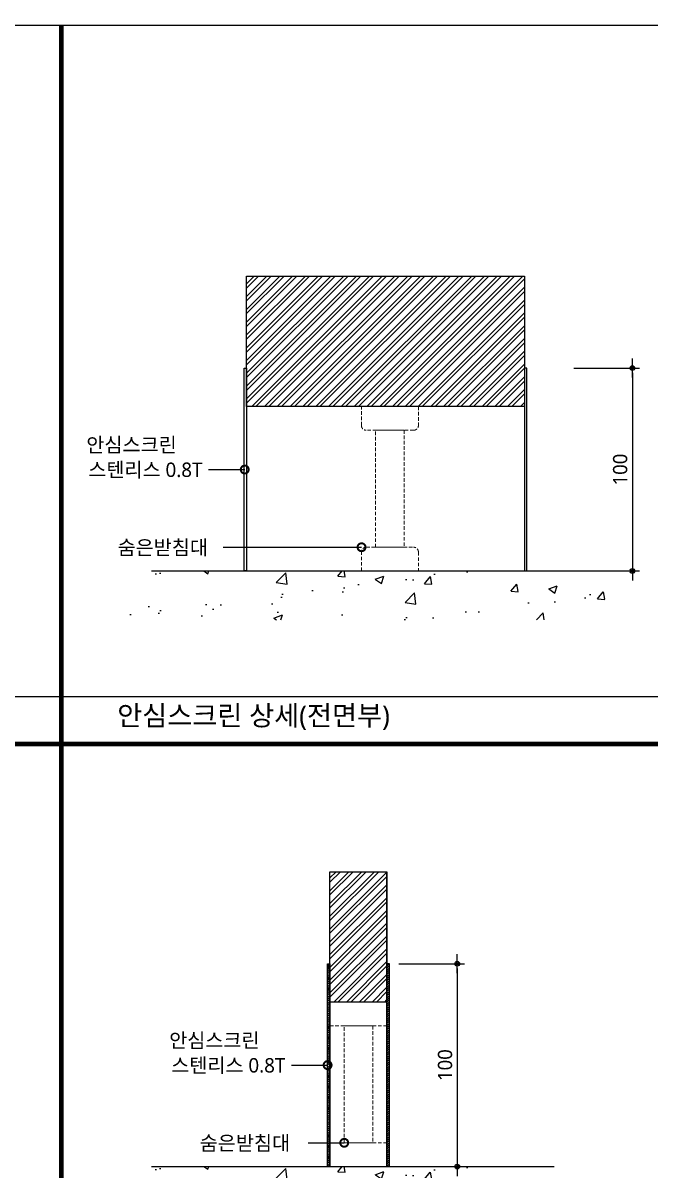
# Model space of a CAD drawing. Extents: x -256 to 8104, y -176 to 5714.
# Drawn here: x 4485 to 5805, y 3126 to 5543 of the extents above; entities that cross this region are included whole.
import ezdxf
from ezdxf.enums import TextEntityAlignment as Align

# ---------------------------------------------------------------- set-up
doc = ezdxf.new("R2010")
doc.units = 0
doc.header["$LTSCALE"] = 30
doc.linetypes.add('HIDDEN', pattern=[0.375, 0.25, -0.125])
doc.layers.get('0').update_dxf_attribs({"linetype": 'CONTINUOUS'})
doc.layers.get('DEFPOINTS').update_dxf_attribs({"linetype": 'CONTINUOUS'})
for name, color, linetype in [('DIM', 7, 'CONTINUOUS'), ('HAT', 8, 'CONTINUOUS'), ('HID', 9, 'HIDDEN'), ('TIT', 3, 'CONTINUOUS'), ('문자', 3, 'CONTINUOUS'), ('치수', 1, 'CONTINUOUS'), ('판넬', 2, 'CONTINUOUS'), ('해치', 8, 'CONTINUOUS')]:
    doc.layers.add(name, color=color, linetype=linetype)
doc.styles.add('돋움', font='malgun.ttf')
doc.dimstyles.new('10', dxfattribs={"dimscale": 10, "dimtxt": 3, "dimasz": 1, "dimexe": 1.5, "dimexo": 2, "dimgap": 1, "dimtad": 1, "dimdec": 0, "dimlunit": 6, "dimtxsty": '돋움', "dimblk": 'DIMDOT', "dimcen": -1, "dimdle": 1.5, "dimclrt": 3, "dimazin": 3, "dimtfac": 1, "dimtdec": 0, "dimtix": 1, "dimtmove": 2, "dimatfit": 3, "dimldrblk": 'DIMDOT', "dimarcsym": 0})

# ---------------------------------------------------------------- blocks, each defined once
blk = doc.blocks.new('DIMDOT')
at = {"linetype": 'Continuous'}
blk.add_line((-2, 0), (2, 0), dxfattribs=at)
for radius in [0.5, 0.25]:
    blk.add_circle((0, 0), radius, dxfattribs=at)
blk = doc.blocks.new('*D204')
at = {"layer": 'DEFPOINTS', "color": 0}
for p in [(73729.37553459808, 3774.837647275548), (73729.37553459808, 3347.37218005865), (73872.28099511196, 3347.37218005865)]:
    blk.add_point(p, dxfattribs=at)
at = {"layer": 'DIM', "color": 0, "lineweight": -2, "ltscale": 10}
for p, q in [((73749.37553459808, 3774.837647275548), (73887.28099511196, 3774.837647275548)), ((73872.28099511196, 3764.837647275548), (73872.28099511196, 3357.37218005865)), ((73749.37553459808, 3347.37218005865), (73887.28099511196, 3347.37218005865))]:
    blk.add_line(p, q, dxfattribs=at)
at = {"layer": 'DIM', "color": 0, "lineweight": -2, "xscale": 10, "yscale": 10, "zscale": 10}
for p, rotation in [((73872.28099511196, 3774.837647275548), 90), ((73872.28099511196, 3347.37218005865), 270)]:
    blk.add_blockref('DIMDOT', p, dxfattribs=dict(at, rotation=rotation))
at = {"layer": 'DIM', "color": 3, "insert": (73846.70015272064, 3561.104913667099), "char_height": 30, "attachment_point": 5, "rotation": 90, "style": '돋움'}
blk.add_mtext('100', dxfattribs=at)
blk = doc.blocks.new('_DOTSMALL')
at = {"color": 0, "linetype": 'ByBlock', "const_width": 0.5}
blk.add_lwpolyline([(-0.0625, 0, 1), (0.0625, 0, 1)], format="xyb", close=True, dxfattribs=at)
blk = doc.blocks.new('A$C63EC304E')
at = {"layer": '치수', "color": 1, "xscale": 2.5, "yscale": 2.5, "zscale": 2.5, "rotation": 234.3098741996962}
blk.add_blockref('_DOTSMALL', (0.3122711487351353, 0.3122689042671141), dxfattribs=at)
blk = doc.blocks.new('A$C2BC9653E')
at = {"layer": '치수', "xscale": 0.3333333333333333, "yscale": 0.3333333333333333, "zscale": 0.3333333333333333}
blk.add_blockref('A$C63EC304E', (7.59378804105e-05, 7.69076509641e-05), dxfattribs=at)
blk = doc.blocks.new('A$C7FC71301')
at = {"layer": '치수', "rotation": 180}
blk.add_blockref('A$C2BC9653E', (0.2083304700627195, 0.2083319399498578), dxfattribs=at)
blk = doc.blocks.new('A$C4A20372B')
at = {"layer": '치수'}
blk.add_blockref('A$C7FC71301', (0, 0), dxfattribs=at)
blk = doc.blocks.new('A$C566469F5')
at = {"layer": '치수'}
blk.add_blockref('A$C4A20372B', (1.4837169147e-06, -7.523958629e-07), dxfattribs=at)
blk = doc.blocks.new('A$C7E317CD4')
at = {"layer": '해치', "xscale": 2, "yscale": 2, "zscale": 2}
blk.add_blockref('A$C566469F5', (-7.38963099138e-05, -7.19324398233e-05), dxfattribs=at)
blk = doc.blocks.new('A$C601D7F27')
at = {"layer": '치수'}
blk.add_blockref('A$C7E317CD4', (7.25629724911e-05, 7.2882110544e-05), dxfattribs=at)
blk = doc.blocks.new('A$C38802C08')
at = {"layer": '치수'}
blk.add_blockref('A$C601D7F27', (2.970571586e-06, 3.044569894e-06), dxfattribs=at)
blk = doc.blocks.new('*D205')
at = {"layer": 'DEFPOINTS', "color": 0}
for p in [(74098.08865978337, 5029.754946696912), (74098.08865978337, 4602.289479480014), (74240.99412029727, 4602.289479480014)]:
    blk.add_point(p, dxfattribs=at)
at = {"layer": 'DIM', "color": 0, "lineweight": -2, "ltscale": 10}
for p, q in [((74118.08865978337, 5029.754946696912), (74255.99412029727, 5029.754946696912)), ((74240.99412029727, 5019.754946696912), (74240.99412029727, 4612.289479480014)), ((74118.08865978337, 4602.289479480014), (74255.99412029727, 4602.289479480014))]:
    blk.add_line(p, q, dxfattribs=at)
at = {"layer": 'DIM', "color": 0, "lineweight": -2, "xscale": 10, "yscale": 10, "zscale": 10}
for p, rotation in [((74240.99412029727, 5029.754946696912), 90), ((74240.99412029727, 4602.289479480014), 270)]:
    blk.add_blockref('DIMDOT', p, dxfattribs=dict(at, rotation=rotation))
at = {"layer": 'DIM', "color": 3, "insert": (74215.41327790596, 4816.022213088463), "char_height": 30, "attachment_point": 5, "rotation": 90, "style": '돋움'}
blk.add_mtext('100', dxfattribs=at)
blk = doc.blocks.new('BASIC_07', base_point=(68473.46077332062, 213.7205854643871))
h = blk.add_hatch()
h.set_pattern_fill('ANSI31', color=2, style=0)
h.set_pattern_definition([(45, (71709.88994230593, 1810.627692552644), (-2.245064030267288, 2.245064030267288), [])])
h.paths.add_polyline_path([(73604.37553459808, 3774.837647275548), (73599.37553459808, 3774.837647275548), (73599.37553459808, 3563.188247000433, -1), (73599.37553459808, 3559.021580333765), (73599.37553459808, 3347.37218005865), (73604.37553459808, 3347.37218005865)])
h.paths.add_polyline_path([(73729.37553459808, 3559.021580333753, -1), (73729.37553459808, 3563.18824700042), (73729.37553459808, 3774.837647275548), (73724.37553459808, 3774.837647275548), (73724.37553459808, 3347.37218005865), (73729.37553459808, 3347.37218005865)])
at = {"layer": 'HAT'}
h = blk.add_hatch(dxfattribs=at)
h.set_pattern_fill('ANSI32', color=256, scale=2, style=0)
h.set_pattern_definition([(45, (60171.72362311858, -29.36172844304019), (-13.47038418160373, 13.47038418160373), []), (45, (60180.70387922458, -29.36172844304019), (-13.47038418160373, 13.47038418160373), [])])
h.paths.add_polyline_path([(73428.64698496577, 5223.550908249048), (74014.00521511662, 5223.550908249048), (74014.00521511662, 4948.905770451607), (73428.64698496577, 4948.905770451607)])
h = blk.add_hatch(dxfattribs=at)
h.set_pattern_fill('ANSI32', color=256, scale=2, style=0)
h.set_pattern_definition([(45, (68523.04088122709, -29.36172844304019), (-13.47038418160373, 13.47038418160373), []), (45, (68532.02114122709, -29.36172844304019), (-13.47038418160373, 13.47038418160373), [])])
h.paths.add_polyline_path([(73724.37553459808, 3968.633608827684), (73604.37553459808, 3968.633608827684), (73604.37553459808, 3693.988471030243), (73724.37553459808, 3693.988471030243), (73724.37553459808, 3774.837647275548)])
at = {"layer": '해치'}
h = blk.add_hatch(dxfattribs=at)
h.set_pattern_fill('AR-CONC', color=256, style=0)
h.set_pattern_definition([(49.99999999999999, (71709.88994230593, 3065.544991974008), (182.184668996004, -15.93908553890309), [19.05, -209.55]), (355, (71709.88994230593, 3065.544991974008), (-35.24282597566699, 191.05664288218), [15.24, -167.64]), (100.451, (71725.07194230593, 3064.216741974007), (146.9425016659592, 175.1166878202919), [16.19, -178.09]), (46.1842, (71709.88994230593, 3116.344991974009), (271.0790408921299, -42.04232793272715), [28.575, -314.325]), (96.63560000000001, (71732.47984230594, 3112.841491974008), (237.4042344662371, 247.4255558900492), [24.285, -267.135]), (351.1840000000001, (71709.88994230593, 3116.344991974009), (237.4046058139339, 247.4251178605977), [22.86, -251.46]), (21, (71735.28994230594, 3103.644991974008), (151.6148798353833, -102.2655185167625), [19.05, -209.55]), (326.0000000000001, (71735.28994230594, 3103.644991974008), (61.80202834764707, 184.1879661223193), [15.24, -167.64]), (71.4514, (71747.92444230594, 3095.122891974008), (213.4164907701245, 81.92285771605745), [16.19, -178.09]), (37.50000000000001, (71709.88994230593, 3065.544991974008), (3.088603250591817, 84.55503887315311), [0, -165.608, 0, -170.18, 0, -168.275]), (7.499999999999999, (71709.88994230593, 3065.544991974008), (66.81966251030575, 100.1805748181195), [0, -97.02799999999999, 0, -161.798, 0, -64.135]), (327.5, (71653.24794230594, 3065.544991974008), (135.5905951668714, -5.728743992673458), [0, -63.5, 0, -198.12, 0, -262.89]), (317.5, (71627.84794230593, 3065.544991974008), (148.129181386018, 25.42649103333301), [0, -82.55, 0, -131.572, 0, -186.69])])
h.paths.add_polyline_path([(74189.46813508122, 4499.305509103373), (74189.46813508122, 4602.289479480014), (73139.28293411493, 4602.289479480014), (73139.28293411493, 4499.305509103373)])
h = blk.add_hatch(dxfattribs=at)
h.set_pattern_fill('AR-CONC', color=256, style=0)
h.set_pattern_definition([(49.99999999999999, (71709.88994230593, 1810.627692552644), (182.184668996004, -15.93908553890309), [19.05, -209.55]), (355, (71709.88994230593, 1810.627692552644), (-35.24282597566699, 191.05664288218), [15.24, -167.64]), (100.451, (71725.07194230593, 1809.299442552643), (146.9425016659592, 175.1166878202919), [16.19, -178.09]), (46.1842, (71709.88994230593, 1861.427692552643), (271.0790408921299, -42.04232793272715), [28.575, -314.325]), (96.63560000000001, (71732.47984230594, 1857.924192552644), (237.4042344662371, 247.4255558900492), [24.285, -267.135]), (351.1840000000001, (71709.88994230593, 1861.427692552643), (237.4046058139339, 247.4251178605977), [22.86, -251.46]), (21, (71735.28994230594, 1848.727692552644), (151.6148798353833, -102.2655185167625), [19.05, -209.55]), (326.0000000000001, (71735.28994230594, 1848.727692552644), (61.80202834764707, 184.1879661223193), [15.24, -167.64]), (71.4514, (71747.92444230594, 1840.205592552644), (213.4164907701245, 81.92285771605745), [16.19, -178.09]), (37.50000000000001, (71709.88994230593, 1810.627692552644), (3.088603250591817, 84.55503887315311), [0, -165.608, 0, -170.18, 0, -168.275]), (7.499999999999999, (71709.88994230593, 1810.627692552644), (66.81966251030575, 100.1805748181195), [0, -97.02799999999999, 0, -161.798, 0, -64.135]), (327.5, (71653.24794230594, 1810.627692552644), (135.5905951668714, -5.728743992673458), [0, -63.5, 0, -198.12, 0, -262.89]), (317.5, (71627.84794230593, 1810.627692552644), (148.129181386018, 25.42649103333301), [0, -82.55, 0, -131.572, 0, -186.69])])
h.paths.add_polyline_path([(74189.46813508122, 3244.388209682009), (74189.46813508122, 3347.37218005865), (73139.28293411493, 3347.37218005865), (73139.28293411493, 3244.388209682009)])
at = {"color": 2}
for p, q in [((73228.63092869896, 4602.289479480014), (74118.08865978337, 4602.289479480014)), ((73228.63092869896, 3347.37218005865), (74076.30417842293, 3347.37218005865))]:
    blk.add_line(p, q, dxfattribs=at)
at = {"color": 8}
blk.add_line((70992.27596920673, 4337.881849394513), (74340.10069251285, 4337.881849394513), dxfattribs=at)
at = {"color": 8, "const_width": 10}
for points in [[(73038.62477429473, 2982.964549973149), (73038.62477429473, 5752.114549973172)], [(70957.61873755862, 4237.881849394513), (74305.44346086473, 4237.881849394513)]]:
    blk.add_lwpolyline(points, dxfattribs=at)
at = {"color": 2}
for points in [[(68472.76881065662, 5752.114549973157), (75725.11050438712, 5752.114549973157), (75725.11050438712, 213.7993724130965), (68472.76881065662, 213.7993724130965)], [(68472.76881065662, 5752.114549973157), (75725.11050438712, 5752.114549973157), (75725.11050438712, 213.7993724130965), (68472.76881065662, 213.7993724130965)], [(68472.76881065662, 5752.114549973157), (76454.68489516024, 5752.114549973157), (76454.68489516024, 213.7993724130965), (68472.76881065662, 213.7993724130965)], [(73423.64698496577, 5029.754946696912), (73428.64698496577, 5029.754946696912), (73428.64698496577, 4602.289479480014), (73423.64698496577, 4602.289479480014)], [(74019.00521511662, 5029.754946696912), (74014.00521511662, 5029.754946696912), (74014.00521511662, 4602.289479480014), (74019.00521511662, 4602.289479480014)], [(73599.37553459808, 3774.837647275548), (73604.37553459808, 3774.837647275548), (73604.37553459808, 3347.37218005865), (73599.37553459808, 3347.37218005865)], [(73729.37553459808, 3774.837647275548), (73724.37553459808, 3774.837647275548), (73724.37553459808, 3347.37218005865), (73729.37553459808, 3347.37218005865)]]:
    blk.add_lwpolyline(points, close=True, dxfattribs=at)
at = {"layer": 'HID', "lineweight": 15}
for points in [[(73670.54483648375, 4948.905770451609), (73790.54483648374, 4948.905770451609), (73790.54483648374, 4908.905770451607, -0.4142135623730953), (73780.54483648374, 4898.905770451607), (73680.54483648375, 4898.905770451607, -0.4142135623730954), (73670.54483648375, 4908.905770451607)], [(73680.54483648375, 4652.289479480014), (73780.54483648374, 4652.289479480014, -0.4142135623730943), (73790.54483648375, 4642.289479480014), (73790.54483648375, 4602.289479480014), (73670.54483648375, 4602.289479480014), (73670.54483648375, 4642.289479480014, -0.4142135623730947)]]:
    blk.add_lwpolyline(points, format="xyb", close=True, dxfattribs=at)
for points in [[(73700.54483648375, 4898.905770451607), (73760.54483648375, 4898.905770451607), (73760.54483648375, 4652.289479480014), (73700.54483648375, 4652.289479480014)], [(73604.37553459808, 3693.988471030243), (73724.37553459808, 3693.988471030243), (73724.37553459808, 3643.988471030243), (73604.37553459808, 3643.988471030243)], [(73634.37553459808, 3643.988471030243), (73694.37553459808, 3643.988471030243), (73694.37553459808, 3397.37218005865), (73634.37553459808, 3397.37218005865)], [(73604.37553459808, 3397.37218005865), (73724.37553459808, 3397.37218005865), (73724.37553459808, 3347.37218005865), (73604.37553459808, 3347.37218005865)]]:
    blk.add_lwpolyline(points, close=True, dxfattribs=at)
at = {"layer": '치수'}
for p, q in [((73348.8274217449, 4816.022213088476), (73424.85823153434, 4816.022213088476)), ((73379.41725740874, 4652.289479480014), (73670.83846232605, 4652.289479480014)), ((73523.34472480857, 3561.104913667112), (73599.375534598, 3561.104913667112)), ((73558.34472480864, 3397.37218005865), (73634.37553459808, 3397.37218005865))]:
    blk.add_line(p, q, dxfattribs=at)
at = {"layer": '판넬', "color": 1}
for p, q in [((73604.37553459808, 3347.37218005865), (73604.37553459808, 3968.633608827684)), ((73724.37553459808, 3347.37218005865), (73724.37553459808, 3968.633608827684))]:
    blk.add_line(p, q, dxfattribs=at)
for points in [[(73428.64698496577, 5223.550908249048), (74014.00521511662, 5223.550908249048), (74014.00521511662, 4948.905770451607), (73428.64698496577, 4948.905770451607)], [(73604.37553459808, 3968.633608827684), (73724.37553459808, 3968.633608827684), (73724.37553459808, 3693.988471030243), (73604.37553459808, 3693.988471030243)]]:
    blk.add_lwpolyline(points, close=True, dxfattribs=at)
at = {"layer": '해치', "xscale": 20, "yscale": 20, "zscale": 20}
for p in [(73420.69157347022, 4811.855547397758), (73666.67180426193, 4648.122813789296), (73595.20887653388, 3556.938247976394), (73630.20887653396, 3393.205514367932)]:
    blk.add_blockref('A$C38802C08', p, dxfattribs=at)
at = {"layer": 'TIT', "style": '돋움'}
blk.add_text('안심스크린 상세(전면부)', height=42, dxfattribs=at).set_placement((73730.46077332062, 4276.720585464387), align=Align.RIGHT)
at = {"layer": '문자', "style": '돋움'}
for s, p in [('안심스크린', (73186.52502153716, 4868.701481526619)), ('스텐리스 0.8T', (73215.71485597701, 4815.902187174546)), ('숨은받침대', (73252.33711006392, 4652.169453566084)), ('안심스크린', (73361.04232460084, 3613.784182105255)), ('스텐리스 0.8T', (73390.23215904068, 3560.984887753182)), ('숨은받침대', (73425.23215904075, 3397.252154144721))]:
    blk.add_text(s, height=30.33655341585617, dxfattribs=at).set_placement(p, align=Align.MIDDLE)
at = {"layer": 'DIM', "ltscale": 10}
for base, p1, p2, picture, middle in [((74240.99412029727, 4602.289479480014), (74098.08865978337, 5029.754946696912), (74098.08865978337, 4602.289479480014), '*D205', (74215.41327790596, 4816.022213088463)), ((73872.28099511196, 3347.37218005865), (73729.37553459808, 3774.837647275548), (73729.37553459808, 3347.37218005865), '*D204', (73846.70015272064, 3561.104913667099))]:
    dim = blk.add_linear_dim(base=base, p1=p1, p2=p2, angle=90, text='100', dimstyle='10', dxfattribs=at)
    dim.commit()
    dim.dimension.update_dxf_attribs({"geometry": picture, "text_midpoint": middle})

msp = doc.modelspace()

# ---------------------------------------------------------------- block references
msp.add_blockref('BASIC_07', (0, 0))

doc.saveas('drawing.dxf')
